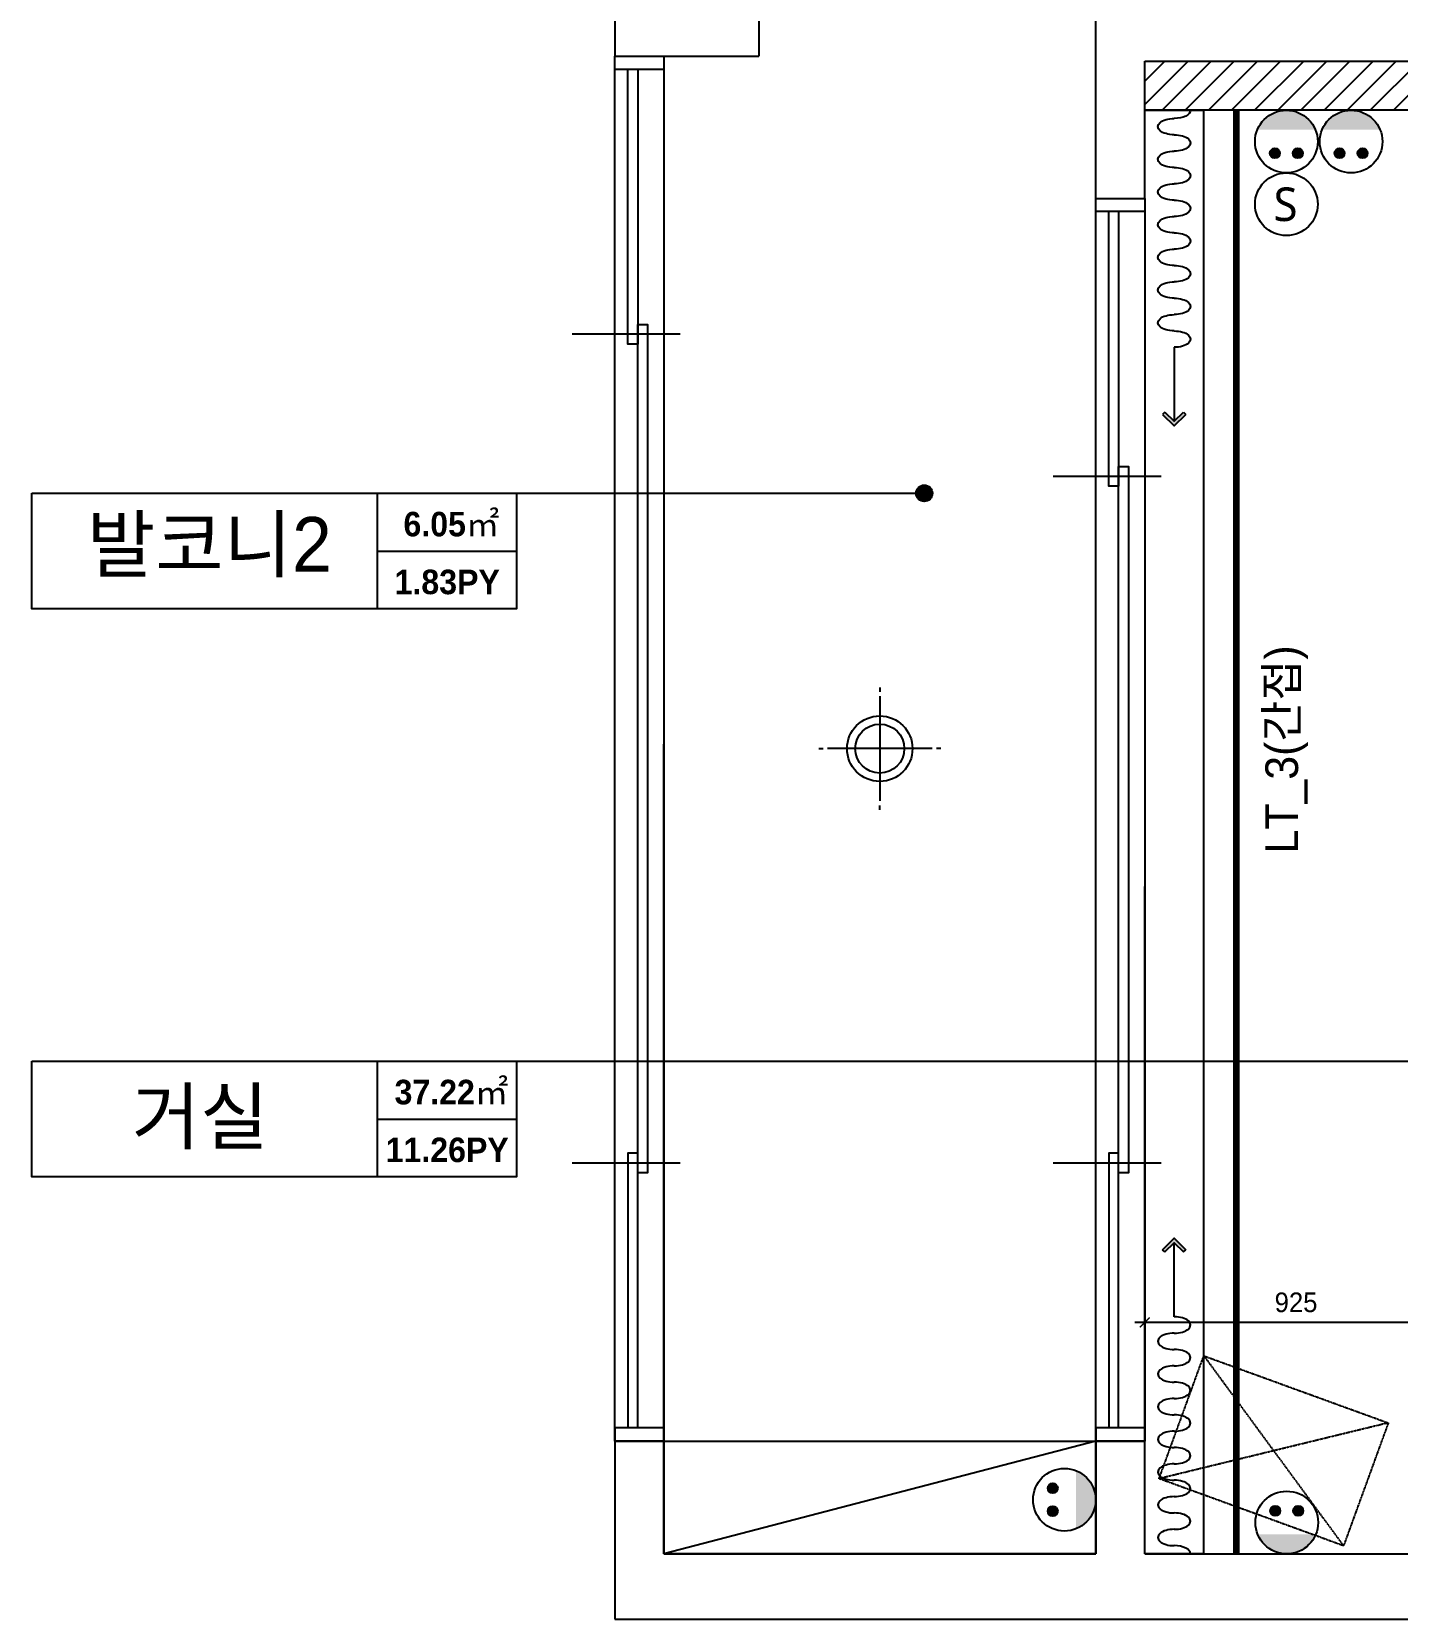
# Model space of a CAD drawing. Header units: millimetres. Extents: x 217202 to 745838, y -6815 to 171372.
# Drawn here: x 359401 to 363575, y 80986 to 85841 of the extents above; entities that cross this region are included whole.
import ezdxf
from ezdxf.enums import TextEntityAlignment as Align

# ---------------------------------------------------------------- set-up
doc = ezdxf.new("R2010")
doc.units = ezdxf.units.MM
doc.header["$PDMODE"] = 3
doc.linetypes.add('HID', pattern=[2.3, 1.5, -0.8])
doc.layers.get('DEFPOINTS').update_dxf_attribs({"color": 248})
for name, color, linetype in [('0-ELC TEXT', 7, 'Continuous'), ('01. F-소품', 3, 'Continuous'), ('03-TEXT', 3, 'Continuous'), ('03-WAL NEW', 3, 'Continuous'), ('04-WIN', 4, 'Continuous'), ('06-FUR', 6, 'Continuous'), ('06-LIGHT', 4, 'Continuous'), ('07-DIM WAL', 5, 'Continuous'), ('2-con', 2, 'Continuous'), ('3.기호.계단선', 30, 'Continuous'), ('4-win', 4, 'Continuous'), ('HAT', 5, 'Continuous'), ('RC-LIGHT', 7, 'Continuous'), ('U-LANP', 6, 'Continuous'), ('설비', 140, 'Continuous')]:
    doc.layers.add(name, color=color, linetype=linetype)
doc.styles.add('HY 울릉도 L', font='')
doc.styles.get("Standard").update_dxf_attribs({"font": ''})
doc.styles.add('넥슨고딕', font='NEXONLv1GothicBold.ttf')
doc.styles.add('코레일둥고', font='Korail_Round_Gothic_Medium.ttf')
doc.styles.get('HY 울릉도 L').set_extended_font_data('HY울릉도L')
doc.styles.get('Standard').set_extended_font_data('Haan YGodic 230')
doc.dimstyles.new('30', dxfattribs={"dimscale": 30, "dimtxt": 2, "dimasz": 1, "dimexe": 1, "dimexo": 1, "dimgap": 1, "dimtad": 1, "dimdec": 0, "dimrnd": 0.05, "dimdsep": 46, "dimlunit": 6, "dimtxsty": 'HY 울릉도 L', "dimblk": 'ARCHTICK', "dimcen": 2.5, "dimdle": 1, "dimclrd": 133, "dimclre": 133, "dimclrt": 30, "dimadec": 0, "dimazin": 0, "dimtfac": 1, "dimtdec": 0, "dimtix": 1, "dimtmove": 2, "dimatfit": 3, "dimldrblk": 'ARCHTICK', "dimfxl": 1, "dimlwd": -1, "dimlwe": -1, "dimarcsym": 0})

# ---------------------------------------------------------------- blocks, each defined once
blk = doc.blocks.new('ffwfr')
at = {"layer": '03-WAL NEW', "color": 8, "linetype": 'Continuous'}
for p, q in [((98238, 62595.9), (98299.6, 62657.5)), ((98238, 62525.2), (98370.3, 62657.5)), ((98291.1, 62507.5), (98441.1, 62657.5)), ((98361.8, 62507.5), (98511.8, 62657.5)), ((98432.5, 62507.5), (98582.5, 62657.5)), ((98503.2, 62507.5), (98653.2, 62657.5)), ((98573.9, 62507.5), (98723.9, 62657.5)), ((98644.6, 62507.5), (98794.6, 62657.5)), ((98715.3, 62507.5), (98865.3, 62657.5)), ((98786, 62507.5), (98936, 62657.5)), ((98856.7, 62507.5), (99006.7, 62657.5)), ((98927.5, 62507.5), (99077.5, 62657.5)), ((98998.2, 62507.5), (99148.2, 62657.5))]:
    blk.add_line(p, q, dxfattribs=at)
at = {"layer": '03-WAL NEW', "color": 8}
for p, q in [((98238, 62507.5), (98238, 62657.5)), ((98238, 62657.5), (102088, 62657.5)), ((102088, 62507.5), (98238, 62507.5))]:
    blk.add_line(p, q, dxfattribs=at)
at = {"layer": '04-WIN', "color": 8}
for p, q in [((96768, 62632.5), (96768, 60568.3)), ((98238, 62197.5), (98238, 60133.3)), ((96818, 61822.5), (96488, 61822.5)), ((98288, 61387.5), (97958, 61387.5)), ((96768, 58477.5), (96768, 60568.3)), ((98238, 58477.5), (98238, 60133.3)), ((96818, 59287.5), (96488, 59287.5)), ((98288, 59287.5), (97958, 59287.5))]:
    blk.add_line(p, q, dxfattribs=at)
for points in [[(96708, 62672.5), (96768, 62672.5), (96768, 62632.5), (96618, 62632.5), (96618, 62672.5)], [(96688, 62632.5), (96688, 61792.5), (96658, 61792.5), (96658, 62632.5)], [(98178, 62237.5), (98238, 62237.5), (98238, 62197.5), (98088, 62197.5), (98088, 62237.5)], [(98158, 62197.5), (98158, 61357.5), (98128, 61357.5), (98128, 62197.5)], [(96688, 58477.5), (96688, 59317.5), (96658, 59317.5), (96658, 58477.5)], [(98158, 58477.5), (98158, 59317.5), (98128, 59317.5), (98128, 58477.5)], [(96708, 58437.5), (96768, 58437.5), (96768, 58477.5), (96618, 58477.5), (96618, 58437.5)], [(98178, 58437.5), (98238, 58437.5), (98238, 58477.5), (98088, 58477.5), (98088, 58437.5)]]:
    blk.add_lwpolyline(points, dxfattribs=at)
for points in [[(96688, 61852.5), (96718, 61852.5), (96718, 60568.3), (96718, 59257.5), (96688, 59257.5), (96688, 60568.3)], [(98158, 61417.5), (98188, 61417.5), (98188, 60133.3), (98188, 59257.5), (98158, 59257.5), (98158, 60133.3)]]:
    blk.add_lwpolyline(points, close=True, dxfattribs=at)
at = {"layer": '06-FUR', "color": 8}
for p, q in [((98088, 58437.5), (96768, 58092.5)), ((96768, 58437.5), (98088, 58437.5)), ((96768, 58092.5), (96768, 58437.5)), ((98088, 58437.5), (98088, 58092.5)), ((98088, 58092.5), (96768, 58092.5))]:
    blk.add_line(p, q, dxfattribs=at)
at = {"layer": '2-con', "color": 8}
for p, q in [((98088, 62237.5), (98088, 63247.5)), ((96618, 62822.5), (96618, 62672.5)), ((97058, 62822.5), (97058, 62672.5)), ((96618, 62672.5), (97058, 62672.5)), ((98238, 62237.5), (98238, 62657.5)), ((98238, 62657.5), (102088, 62657.5)), ((98088, 62237.5), (98238, 62237.5)), ((96618, 58437.5), (96618, 57892.5)), ((96618, 58437.5), (96768, 58437.5)), ((96768, 58437.5), (96768, 58092.5)), ((98088, 58092.5), (98088, 58437.5)), ((98088, 58437.5), (98238, 58437.5)), ((98238, 58092.5), (98238, 58437.5)), ((96768, 58092.5), (98088, 58092.5)), ((98238, 58092.5), (102192, 58092.5)), ((96618, 57892.5), (101992, 57892.5))]:
    blk.add_line(p, q, dxfattribs=at)
at = {"layer": '3.기호.계단선', "color": 8, "linetype": 'HID'}
for p, q in [((98281.8, 58322.3), (98418.6, 58698.2)), ((98418.6, 58698.2), (98845.6, 58117.1)), ((98418.6, 58698.2), (98982.4, 58493)), ((98982.4, 58493), (98281.8, 58322.3)), ((98982.4, 58493), (98845.6, 58117.1)), ((98845.6, 58117.1), (98281.8, 58322.3))]:
    blk.add_line(p, q, dxfattribs=at)
at = {"layer": '4-win', "color": 8}
for points in [[(96618, 62672.5), (96768, 62672.5), (96768, 58437.5), (96618, 58437.5)], [(98088, 62237.5), (98238, 62237.5), (98238, 58437.5), (98088, 58437.5)]]:
    blk.add_lwpolyline(points, close=True, dxfattribs=at)
blk = doc.blocks.new('FFSFDF')
at = {"layer": '01. F-소품'}
blk.add_hatch(color=8, dxfattribs=at).paths.add_polyline_path([(1567672.9, 1746751.1), (1567679.9, 1746744.1), (1567715.3, 1746779.4), (1567679.9, 1746814.8), (1567672.9, 1746807.7), (1567701.2, 1746779.4)])
at = {"layer": '01. F-소품', "color": 8}
for p, q in [((1567672.9, 1746807.7), (1567679.9, 1746814.8)), ((1567474.8, 1746779.4), (1567701.2, 1746779.4)), ((1567672.9, 1746751.1), (1567679.9, 1746744.1))]:
    blk.add_line(p, q, dxfattribs=at)
for points in [[(1567672.9, 1746807.7), (1567701.2, 1746779.4), (1567672.9, 1746751.1)], [(1567679.9, 1746814.8), (1567715.3, 1746779.4), (1567679.9, 1746744.1)]]:
    blk.add_lwpolyline(points, dxfattribs=at)
for centre, start_param, end_param in [((1566799.8, 1746779.4), 1.570796, 4.712389), ((1566899.8, 1746779.4), 1.570796, 4.712389), ((1566999.8, 1746779.4), 1.570796, 4.712389), ((1567099.8, 1746779.4), 1.570796, 4.712389), ((1567199.8, 1746779.4), 1.570796, 4.712389), ((1567299.8, 1746779.4), 1.570796, 4.712389), ((1567399.8, 1746779.4), 1.570796, 4.712389), ((1566749.8, 1746779.4), 6.283185, 7.853982), ((1566849.8, 1746779.4), 4.712389, 7.853982), ((1566949.8, 1746779.4), 4.712389, 7.853982), ((1567049.8, 1746779.4), 4.712389, 7.853982), ((1567149.8, 1746779.4), 4.712389, 7.853982), ((1567249.8, 1746779.4), 4.712389, 7.853982), ((1567349.8, 1746779.4), 4.712389, 7.853982), ((1567449.8, 1746779.4), 4.712389, 7.853982)]:
    blk.add_ellipse(centre, major_axis=(0, -50), ratio=0.5, start_param=start_param, end_param=end_param, dxfattribs=at)
blk = doc.blocks.new('A$C08B77260')
at = {"layer": 'HAT', "color": 1}
for p, q in [((186.7, 373.3), (186.7, 360)), ((186.7, 346.7), (186.7, 26.7)), ((0, 186.7), (13.3, 186.7)), ((346.7, 186.7), (26.7, 186.7)), ((373.3, 186.7), (360, 186.7)), ((186.7, 0), (186.7, 13.3))]:
    blk.add_line(p, q, dxfattribs=at)
at = {"layer": 'U-LANP', "color": 4}
blk.add_circle((186.7, 186.7), 100, dxfattribs=at)
at = {"layer": 'U-LANP', "color": 8}
blk.add_circle((186.7, 186.7), 75, dxfattribs=at)
blk = doc.blocks.new('_ArchTick')
at = {"color": 0, "linetype": 'ByBlock', "const_width": 0.15}
blk.add_lwpolyline([(-0.5, -0.5), (0.5, 0.5)], dxfattribs=at)
blk = doc.blocks.new('*D196')
at = {"layer": '07-DIM WAL', "color": 133, "transparency": 16777216}
for p, q in [((362802.7, 81907.8), (362802.7, 81923.4)), ((363757.7, 81893.4), (362772.7, 81893.4))]:
    blk.add_line(p, q, dxfattribs=at)
at = {"layer": 'DEFPOINTS', "color": 0, "transparency": 16777216}
for p in [(362802.7, 81893.4), (362802.7, 81877.8), (363727.7, 81893.4)]:
    blk.add_point(p, dxfattribs=at)
at = {"layer": '07-DIM WAL', "color": 133, "transparency": 16777216, "xscale": 30, "yscale": 30, "zscale": 30, "rotation": 180}
blk.add_blockref('_ArchTick', (362802.7, 81893.4), dxfattribs=at)
at = {"layer": '07-DIM WAL', "color": 133, "transparency": 16777216, "xscale": 30, "yscale": 30, "zscale": 30}
blk.add_blockref('_ArchTick', (363727.7, 81893.4), dxfattribs=at)
at = {"layer": '07-DIM WAL', "color": 30, "transparency": 16777216, "insert": (363265.2, 81954.8), "char_height": 60, "attachment_point": 5, "style": 'HY 울릉도 L'}
blk.add_mtext('925', dxfattribs=at)
blk = doc.blocks.new('egoo')
at = {"layer": '설비'}
h = blk.add_hatch(color=140, dxfattribs=at)
edge = h.paths.add_edge_path()
edge.add_arc((1015645.3, 443433.7), 22.3, 0, 360)
h = blk.add_hatch(color=140, dxfattribs=at)
edge = h.paths.add_edge_path()
edge.add_arc((1015747.7, 443433.7), 22.3, 0, 360)
h = blk.add_hatch(color=140, dxfattribs=at)
edge = h.paths.add_edge_path()
edge.add_line((1015826.3, 443329.1), (1015566.6, 443329.1))
edge.add_ellipse((1015696.5, 443381.5), major_axis=(99, 99), ratio=1, start_angle=156.95778, end_angle=293.04222)
at = {"layer": '설비', "color": 140}
for centre, radius in [((1015696.5, 443381.5), 140), ((1015645.3, 443433.7), 22.3), ((1015747.7, 443433.7), 22.3)]:
    blk.add_circle(centre, radius, dxfattribs=at)
blk = doc.blocks.new('swich')
at = {"layer": '설비', "color": 140}
blk.add_circle((372828.6, -86554.1), 84, dxfattribs=at)
at = {"layer": '설비', "color": 140, "insert": (372858.7, -86509.1), "char_height": 90, "attachment_point": 3}
blk.add_mtext_dynamic_manual_height_columns('{\\fMalgun Gothic|b0|i0|c129|p50;S}', width=143.497, gutter_width=1, heights=[0], dxfattribs=at)

msp = doc.modelspace()

# ---------------------------------------------------------------- hatches: boundary and pattern name
at = {"layer": '0-ELC TEXT'}
h = msp.add_hatch(color=256, dxfattribs=at)
h.dxf.hatch_style = 1
edge = h.paths.add_edge_path()
edge.add_arc((362128.8, 84429.5), 25, 180, 540, ccw=False)
at = {"layer": '설비'}
h = msp.add_hatch(color=10, dxfattribs=at)
edge = h.paths.add_edge_path()
edge.add_line((362592.9, 81262.6), (362592.9, 81440.3))
edge.add_ellipse((362557.1, 81351.4), major_axis=(-67.8, -67.8), ratio=1, start_angle=66.9578, end_angle=203.0422, ccw=False)
h = msp.add_hatch(color=10, dxfattribs=at)
edge = h.paths.add_edge_path()
edge.add_arc((362521.3, 81386.5), 15.3, 0, 360)
h = msp.add_hatch(color=10, dxfattribs=at)
edge = h.paths.add_edge_path()
edge.add_arc((362521.3, 81316.4), 15.3, 0, 360)
h = msp.add_hatch(color=10, dxfattribs=at)
edge = h.paths.add_edge_path()
edge.add_arc((363201.8, 81317.6), 15.3, 0, 360)
h = msp.add_hatch(color=10, dxfattribs=at)
edge = h.paths.add_edge_path()
edge.add_arc((363271.9, 81317.6), 15.3, 0, 360)
h = msp.add_hatch(color=10, dxfattribs=at)
edge = h.paths.add_edge_path()
edge.add_line((363147.9, 81245.9), (363325.7, 81245.9))
edge.add_ellipse((363236.8, 81281.8), major_axis=(-67.8, 67.8), ratio=1, start_angle=66.9578, end_angle=203.0422, ccw=False)

# ---------------------------------------------------------------- linework, layer by layer
at = {"layer": '0-ELC TEXT'}
for p, q in [((360457.7, 84075.8), (360457.7, 84429.5)), ((360882.4, 84429.5), (362128.8, 84429.5)), ((360457.7, 84252.7), (360882.4, 84252.7)), ((360457.7, 82338.8), (360457.7, 82692.6)), ((360882.4, 82692.6), (363918.2, 82692.6)), ((360457.7, 82515.7), (360882.4, 82515.7))]:
    msp.add_line(p, q, dxfattribs=at)
for points in [[(359400.5, 84429.5), (360882.4, 84429.5), (360882.4, 84075.8), (359400.5, 84075.8)], [(359400.5, 82692.6), (360882.4, 82692.6), (360882.4, 82338.8), (359400.5, 82338.8)]]:
    msp.add_lwpolyline(points, close=True, dxfattribs=at)
msp.add_circle((362128.8, 84429.5), 25, dxfattribs=at)
at = {"layer": '06-LIGHT'}
msp.add_lwpolyline([(362802.7, 85600.9), (362982.7, 85600.9), (362982.7, 81185.9), (362802.7, 81185.9)], dxfattribs=at)
at = {"layer": '06-LIGHT', "color": 10, "linetype": 'HID', "const_width": 20}
msp.add_lwpolyline([(363082.7, 81185.9), (363082.7, 85600.9)], dxfattribs=at)
at = {"layer": '설비', "color": 10}
for centre, radius in [((362557.1, 81351.4), 95.8), ((362521.3, 81386.5), 15.3), ((363236.8, 81281.8), 95.8), ((362521.3, 81316.4), 15.3), ((363201.8, 81317.6), 15.3), ((363271.9, 81317.6), 15.3)]:
    msp.add_circle(centre, radius, dxfattribs=at)

# ---------------------------------------------------------------- block references
for name, p in [('ffwfr', (264564.7, 23093.4)), ('A$C08B77260', (361806, 83461.8))]:
    msp.add_blockref(name, p)
at = {"color": 0, "xscale": -1, "rotation": 90}
msp.add_blockref('FFSFDF', (2109672.1, 1652350.7), dxfattribs=at)
at = {"color": 0, "rotation": 90.00000000000001}
msp.add_blockref('FFSFDF', (2109672.1, -1485563.8), dxfattribs=at)
at = {"layer": 'RC-LIGHT', "color": 140, "xscale": 0.6845238224412213, "yscale": 0.6845238224412213, "zscale": 0.6845238224412213, "rotation": 180}
for p in [(1058504.1, 389010.3), (1058701.9, 389010.3)]:
    msp.add_blockref('egoo', p, dxfattribs=at)
at = {"layer": '설비', "color": 140, "xscale": 1.140873015873041, "yscale": 1.140873015873041, "zscale": 1.140873015873041}
msp.add_blockref('swich', (-62114.5, 184060.6), dxfattribs=at)

# ---------------------------------------------------------------- texts
at = {"layer": '03-TEXT'}
for s, height, style, p in [('6.05㎡', 75, '넥슨고딕', (360683.4, 84297.7)), ('발코니2', 166.67, '코레일둥고', (359943.3, 84190.2)), ('1.83PY', 75, '넥슨고딕', (360670.5, 84120.9)), ('37.22㎡', 75, '넥슨고딕', (360683.4, 82560.8)), ('거실', 166.67, '코레일둥고', (359915.2, 82440.3)), ('11.26PY', 75, '넥슨고딕', (360670.5, 82383.9))]:
    msp.add_text(s, height=height, dxfattribs=dict(at, style=style)).set_placement(p, align=Align.CENTER)
at = {"layer": '설비', "color": 30, "style": '코레일둥고'}
msp.add_text('LT_3(간접)', height=100, rotation=90, dxfattribs=at).set_placement((363171.4, 83328.1), align=Align.TOP_LEFT)

# ---------------------------------------------------------------- dimensions: what is measured, and where the dimension line sits
at = {"layer": '07-DIM WAL'}
dim = msp.add_linear_dim(base=(362802.7, 81893.4), p1=(363727.7, 81893.4), p2=(362802.7, 81877.8), dimstyle='30', override={"dimfxl": 1.25}, dxfattribs=at)
dim.commit()
dim.dimension.update_dxf_attribs({"geometry": '*D196', "text_midpoint": (363265.2, 81954.8)})

doc.saveas('drawing.dxf')
